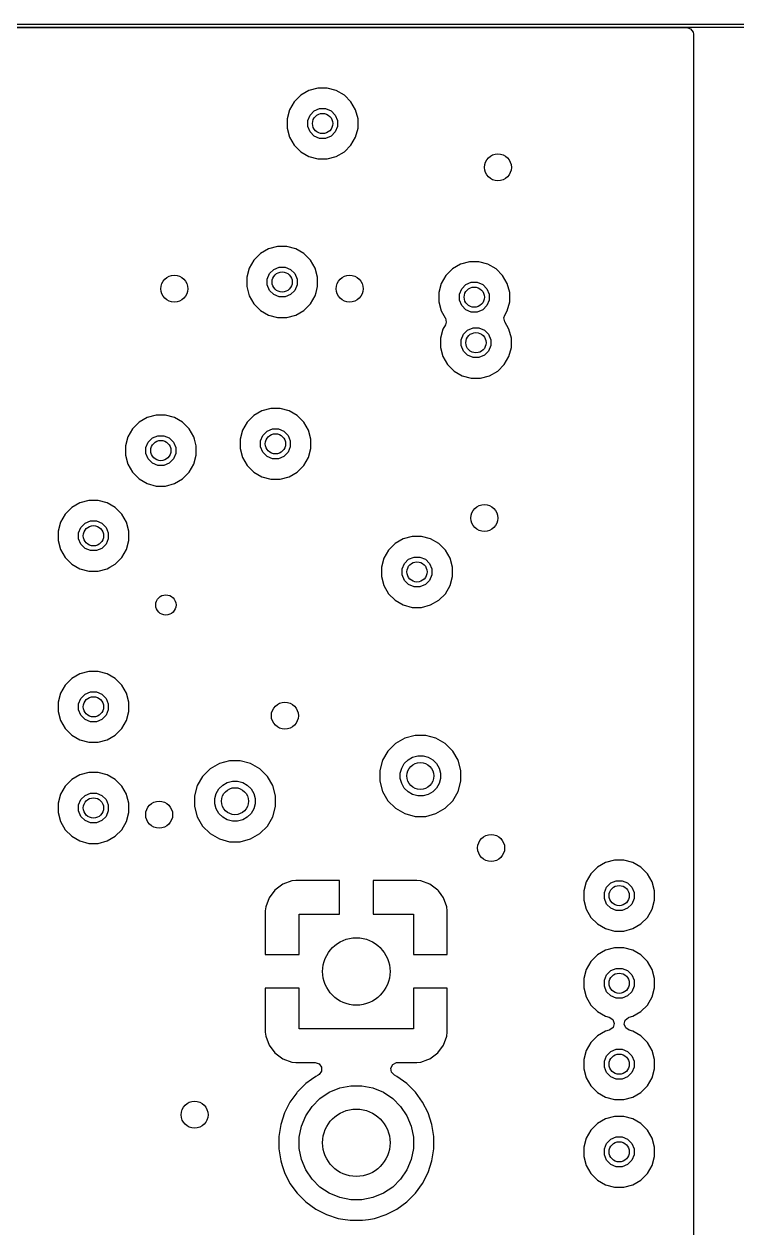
# Model space of a CAD drawing. Extents: x 89 to 178, y -115 to -57.
# Drawn here: x 128.07 to 138.65, y -74.83 to -56.97 of the extents above; entities that cross this region are included whole.
import ezdxf

# ---------------------------------------------------------------- set-up
doc = ezdxf.new("R2010")
doc.units = 0
doc.layers.add('BLACK', color=7, linetype='CONTINUOUS')

msp = doc.modelspace()

# ---------------------------------------------------------------- linework, layer by layer
at = {"layer": 'BLACK', "linetype": 'CONTINUOUS'}
for p, q in [((97.5, -56.975), (169.5, -56.975)), ((169.47582, -57.025), (97.524182, -57.025)), ((97.6245, -57.0255), (137.901, -57.0255)), ((137.901, -57.0255), (137.959191, -57.044407)), ((137.959191, -57.044407), (137.995155, -57.093907)), ((137.995155, -57.093907), (138, -57.1245)), ((138, -57.1245), (138, -81.345403)), ((132.297164, -57.960312), (132.177335, -58.029495)), ((132.430817, -57.9245), (132.297164, -57.960312)), ((132.569183, -57.9245), (132.430817, -57.9245)), ((132.702836, -57.960312), (132.569183, -57.9245)), ((132.822665, -58.029495), (132.702836, -57.960312)), ((132.079495, -58.127335), (132.010312, -58.247164)), ((132.177335, -58.029495), (132.079495, -58.127335)), ((132.920505, -58.127335), (132.822665, -58.029495)), ((132.989688, -58.247164), (132.920505, -58.127335)), ((132.010312, -58.247164), (131.9745, -58.380817)), ((132.279323, -58.406105), (132.312919, -58.324997)), ((132.312919, -58.324997), (132.374997, -58.262919)), ((132.374997, -58.262919), (132.456105, -58.229323)), ((132.456105, -58.229323), (132.543895, -58.229323)), ((132.543895, -58.229323), (132.625003, -58.262919)), ((132.625003, -58.262919), (132.687081, -58.324997)), ((132.687081, -58.324997), (132.720677, -58.406105)), ((133.0255, -58.380817), (132.989688, -58.247164)), ((131.9745, -58.380817), (131.9745, -58.519183)), ((131.9745, -58.519183), (132.010312, -58.652836)), ((132.279323, -58.493895), (132.279323, -58.406105)), ((132.312919, -58.575003), (132.279323, -58.493895)), ((132.720677, -58.493895), (132.687081, -58.575003)), ((132.720677, -58.406105), (132.720677, -58.493895)), ((132.989688, -58.652836), (133.0255, -58.519183)), ((133.0255, -58.519183), (133.0255, -58.380817)), ((132.010312, -58.652836), (132.079495, -58.772665)), ((132.374997, -58.637081), (132.312919, -58.575003)), ((132.456105, -58.670677), (132.374997, -58.637081)), ((132.543895, -58.670677), (132.456105, -58.670677)), ((132.625003, -58.637081), (132.543895, -58.670677)), ((132.687081, -58.575003), (132.625003, -58.637081)), ((132.920505, -58.772665), (132.989688, -58.652836)), ((132.079495, -58.772665), (132.177335, -58.870505)), ((132.177335, -58.870505), (132.297164, -58.939688)), ((132.702836, -58.939688), (132.822665, -58.870505)), ((132.822665, -58.870505), (132.920505, -58.772665)), ((132.297164, -58.939688), (132.430817, -58.9755)), ((132.430817, -58.9755), (132.430819, -58.9755)), ((132.430819, -58.9755), (132.569181, -58.9755)), ((132.569181, -58.9755), (132.569183, -58.9755)), ((132.569183, -58.9755), (132.702836, -58.939688)), ((131.697165, -60.310313), (131.577336, -60.379496)), ((131.830818, -60.274501), (131.697165, -60.310313)), ((131.969184, -60.274501), (131.830818, -60.274501)), ((132.102837, -60.310313), (131.969184, -60.274501)), ((132.222666, -60.379496), (132.102837, -60.310313)), ((131.479496, -60.477336), (131.410313, -60.597165)), ((131.577336, -60.379496), (131.479496, -60.477336)), ((132.320506, -60.477336), (132.222666, -60.379496)), ((132.389689, -60.597165), (132.320506, -60.477336)), ((134.680817, -60.4995), (134.547164, -60.535312)), ((134.819183, -60.4995), (134.680817, -60.4995)), ((134.952836, -60.535312), (134.819183, -60.4995)), ((131.410313, -60.597165), (131.374501, -60.730818)), ((131.679324, -60.756106), (131.71292, -60.674998)), ((131.71292, -60.674998), (131.774998, -60.61292)), ((131.774998, -60.61292), (131.856106, -60.579324)), ((131.856106, -60.579324), (131.943896, -60.579324)), ((131.943896, -60.579324), (132.025004, -60.61292)), ((132.025004, -60.61292), (132.087082, -60.674998)), ((132.087082, -60.674998), (132.120678, -60.756106)), ((132.425501, -60.730818), (132.389689, -60.597165)), ((134.427335, -60.604495), (134.329495, -60.702335)), ((134.547164, -60.535312), (134.427335, -60.604495)), ((135.072665, -60.604495), (134.952836, -60.535312)), ((135.170505, -60.702335), (135.072665, -60.604495)), ((131.374501, -60.730818), (131.374501, -60.869184)), ((131.374501, -60.869184), (131.410313, -61.002837)), ((131.679324, -60.843896), (131.679324, -60.756106)), ((131.71292, -60.925004), (131.679324, -60.843896)), ((132.120678, -60.843896), (132.087082, -60.925004)), ((132.120678, -60.756106), (132.120678, -60.843896)), ((132.402288, -60.955817), (132.425501, -60.869184)), ((132.425501, -60.869184), (132.425501, -60.730818)), ((134.260312, -60.822164), (134.2245, -60.955817)), ((134.329495, -60.702335), (134.260312, -60.822164)), ((134.562919, -60.899997), (134.624997, -60.837919)), ((134.624997, -60.837919), (134.706105, -60.804323)), ((134.706105, -60.804323), (134.793895, -60.804323)), ((134.793895, -60.804323), (134.875003, -60.837919)), ((134.875003, -60.837919), (134.937081, -60.899997)), ((135.239688, -60.822164), (135.170505, -60.702335)), ((135.2755, -60.955817), (135.239688, -60.822164)), ((131.410313, -61.002837), (131.479496, -61.122666)), ((131.774998, -60.987082), (131.71292, -60.925004)), ((131.856106, -61.020678), (131.774998, -60.987082)), ((131.943896, -61.020678), (131.856106, -61.020678)), ((132.025004, -60.987082), (131.943896, -61.020678)), ((132.087082, -60.925004), (132.025004, -60.987082)), ((132.320506, -61.122666), (132.389689, -61.002837)), ((132.389689, -61.002837), (132.402288, -60.955817)), ((134.2245, -60.955817), (134.2245, -61.094183)), ((134.529323, -60.981105), (134.562919, -60.899997)), ((134.529323, -61.068895), (134.529323, -60.981105)), ((134.937081, -60.899997), (134.970677, -60.981105)), ((134.970677, -60.981105), (134.970677, -61.068895)), ((135.2755, -61.094183), (135.2755, -60.955817)), ((131.479496, -61.122666), (131.577336, -61.220506)), ((131.577336, -61.220506), (131.697165, -61.289689)), ((132.102837, -61.289689), (132.222666, -61.220506)), ((132.222666, -61.220506), (132.320506, -61.122666)), ((134.2245, -61.094183), (134.260312, -61.227836)), ((134.260312, -61.227836), (134.319768, -61.330818)), ((134.562919, -61.150003), (134.529323, -61.068895)), ((134.624997, -61.212081), (134.562919, -61.150003)), ((134.706105, -61.245677), (134.624997, -61.212081)), ((134.875003, -61.212081), (134.793895, -61.245677)), ((134.937081, -61.150003), (134.875003, -61.212081)), ((134.970677, -61.068895), (134.937081, -61.150003)), ((135.203016, -61.291353), (135.239688, -61.227836)), ((135.239688, -61.227836), (135.2755, -61.094183)), ((131.697165, -61.289689), (131.830818, -61.325501)), ((131.830818, -61.325501), (131.83082, -61.325501)), ((131.83082, -61.325501), (131.969182, -61.325501)), ((131.969182, -61.325501), (131.969184, -61.325501)), ((131.969184, -61.325501), (132.102837, -61.289689)), ((134.319768, -61.330818), (134.321981, -61.33465)), ((134.321981, -61.33465), (134.334703, -61.394498)), ((134.334703, -61.394498), (134.321982, -61.433648)), ((134.793895, -61.245677), (134.706105, -61.245677)), ((135.190296, -61.330501), (135.203016, -61.291353)), ((135.203017, -61.390347), (135.190296, -61.330501)), ((135.264688, -61.497164), (135.203017, -61.390347)), ((134.285312, -61.497164), (134.2495, -61.630817)), ((134.321982, -61.433648), (134.285312, -61.497164)), ((134.554323, -61.656105), (134.587919, -61.574997)), ((134.587919, -61.574997), (134.649997, -61.512919)), ((134.649997, -61.512919), (134.731105, -61.479323)), ((134.731105, -61.479323), (134.818895, -61.479323)), ((134.818895, -61.479323), (134.900003, -61.512919)), ((134.900003, -61.512919), (134.962081, -61.574997)), ((134.962081, -61.574997), (134.995677, -61.656105)), ((135.3005, -61.630817), (135.264688, -61.497164)), ((134.2495, -61.630817), (134.2495, -61.769183)), ((134.2495, -61.769183), (134.285312, -61.902836)), ((134.554323, -61.743895), (134.554323, -61.656105)), ((134.587919, -61.825003), (134.554323, -61.743895)), ((134.995677, -61.743895), (134.962081, -61.825003)), ((134.995677, -61.656105), (134.995677, -61.743895)), ((135.264688, -61.902836), (135.3005, -61.769183)), ((135.3005, -61.769183), (135.3005, -61.630817)), ((134.285312, -61.902836), (134.354495, -62.022665)), ((134.649997, -61.887081), (134.587919, -61.825003)), ((134.731105, -61.920677), (134.649997, -61.887081)), ((134.818895, -61.920677), (134.731105, -61.920677)), ((134.900003, -61.887081), (134.818895, -61.920677)), ((134.962081, -61.825003), (134.900003, -61.887081)), ((135.195505, -62.022665), (135.264688, -61.902836)), ((134.354495, -62.022665), (134.452335, -62.120505)), ((134.452335, -62.120505), (134.572164, -62.189688)), ((134.977836, -62.189688), (135.097665, -62.120505)), ((135.097665, -62.120505), (135.195505, -62.022665)), ((134.572164, -62.189688), (134.705817, -62.2255)), ((134.705817, -62.2255), (134.705819, -62.2255)), ((134.705819, -62.2255), (134.844181, -62.2255)), ((134.844181, -62.2255), (134.844183, -62.2255)), ((134.844183, -62.2255), (134.977836, -62.189688)), ((129.897164, -62.810312), (129.777335, -62.879495)), ((130.030817, -62.7745), (129.897164, -62.810312)), ((130.169183, -62.7745), (130.030817, -62.7745)), ((130.302836, -62.810312), (130.169183, -62.7745)), ((130.422665, -62.879495), (130.302836, -62.810312)), ((131.477331, -62.779495), (131.379491, -62.877335)), ((131.59716, -62.710312), (131.477331, -62.779495)), ((131.730813, -62.6745), (131.59716, -62.710312)), ((131.869179, -62.6745), (131.730813, -62.6745)), ((132.002832, -62.710312), (131.869179, -62.6745)), ((132.122661, -62.779495), (132.002832, -62.710312)), ((132.220501, -62.877335), (132.122661, -62.779495)), ((129.679495, -62.977335), (129.610312, -63.097164)), ((129.777335, -62.879495), (129.679495, -62.977335)), ((130.520505, -62.977335), (130.422665, -62.879495)), ((130.589688, -63.097164), (130.520505, -62.977335)), ((131.310308, -62.997164), (131.274496, -63.130817)), ((131.379491, -62.877335), (131.310308, -62.997164)), ((131.612915, -63.074997), (131.674993, -63.012919)), ((131.674993, -63.012919), (131.756101, -62.979323)), ((131.756101, -62.979323), (131.843891, -62.979323)), ((131.843891, -62.979323), (131.924999, -63.012919)), ((131.924999, -63.012919), (131.987077, -63.074997)), ((132.289684, -62.997164), (132.220501, -62.877335)), ((132.325496, -63.130817), (132.289684, -62.997164)), ((129.610312, -63.097164), (129.5745, -63.230817)), ((129.879323, -63.256105), (129.912919, -63.174997)), ((129.912919, -63.174997), (129.974997, -63.112919)), ((129.974997, -63.112919), (130.056105, -63.079323)), ((130.056105, -63.079323), (130.143895, -63.079323)), ((130.143895, -63.079323), (130.225003, -63.112919)), ((130.225003, -63.112919), (130.287081, -63.174997)), ((130.287081, -63.174997), (130.320677, -63.256105)), ((130.598705, -63.130817), (130.589688, -63.097164)), ((130.6255, -63.230817), (130.598705, -63.130817)), ((131.274496, -63.130817), (131.274496, -63.269183)), ((131.579319, -63.156105), (131.612915, -63.074997)), ((131.579319, -63.243895), (131.579319, -63.156105)), ((131.987077, -63.074997), (132.020673, -63.156105)), ((132.020673, -63.156105), (132.020673, -63.243895)), ((132.325496, -63.269183), (132.325496, -63.130817)), ((129.5745, -63.230817), (129.5745, -63.369183)), ((129.5745, -63.369183), (129.610312, -63.502836)), ((129.879323, -63.343895), (129.879323, -63.256105)), ((129.912919, -63.425003), (129.879323, -63.343895)), ((130.320677, -63.343895), (130.287081, -63.425003)), ((130.320677, -63.256105), (130.320677, -63.343895)), ((130.589688, -63.502836), (130.6255, -63.369183)), ((130.6255, -63.369183), (130.6255, -63.230817)), ((131.274496, -63.269183), (131.310308, -63.402836)), ((131.612915, -63.325003), (131.579319, -63.243895)), ((131.674993, -63.387081), (131.612915, -63.325003)), ((131.987077, -63.325003), (131.924999, -63.387081)), ((132.020673, -63.243895), (131.987077, -63.325003)), ((132.289684, -63.402836), (132.325496, -63.269183)), ((129.610312, -63.502836), (129.679495, -63.622665)), ((129.974997, -63.487081), (129.912919, -63.425003)), ((130.056105, -63.520677), (129.974997, -63.487081)), ((130.143895, -63.520677), (130.056105, -63.520677)), ((130.225003, -63.487081), (130.143895, -63.520677)), ((130.287081, -63.425003), (130.225003, -63.487081)), ((130.520505, -63.622665), (130.589688, -63.502836)), ((131.310308, -63.402836), (131.379491, -63.522665)), ((131.379491, -63.522665), (131.477331, -63.620505)), ((131.756101, -63.420677), (131.674993, -63.387081)), ((131.843891, -63.420677), (131.756101, -63.420677)), ((131.924999, -63.387081), (131.843891, -63.420677)), ((132.122661, -63.620505), (132.220501, -63.522665)), ((132.220501, -63.522665), (132.289684, -63.402836)), ((129.679495, -63.622665), (129.777335, -63.720505)), ((129.777335, -63.720505), (129.897164, -63.789688)), ((130.302836, -63.789688), (130.422665, -63.720505)), ((130.422665, -63.720505), (130.520505, -63.622665)), ((131.477331, -63.620505), (131.59716, -63.689688)), ((131.59716, -63.689688), (131.730813, -63.7255)), ((131.730813, -63.7255), (131.730815, -63.7255)), ((131.730815, -63.7255), (131.869177, -63.7255)), ((131.869177, -63.7255), (131.869179, -63.7255)), ((131.869179, -63.7255), (132.002832, -63.689688)), ((132.002832, -63.689688), (132.122661, -63.620505)), ((129.897164, -63.789688), (130.030817, -63.8255)), ((130.030817, -63.8255), (130.030819, -63.8255)), ((130.030819, -63.8255), (130.169181, -63.8255)), ((130.169181, -63.8255), (130.169183, -63.8255)), ((130.169183, -63.8255), (130.302836, -63.789688)), ((128.897164, -64.073824), (128.777335, -64.143007)), ((129.030817, -64.038012), (128.897164, -64.073824)), ((129.169183, -64.038012), (129.030817, -64.038012)), ((129.302836, -64.073824), (129.169183, -64.038012)), ((129.422665, -64.143007), (129.302836, -64.073824)), ((128.679495, -64.240847), (128.610312, -64.360676)), ((128.777335, -64.143007), (128.679495, -64.240847)), ((129.520505, -64.240847), (129.422665, -64.143007)), ((129.589688, -64.360676), (129.520505, -64.240847)), ((128.610312, -64.360676), (128.5745, -64.494329)), ((128.879323, -64.519617), (128.912919, -64.438509)), ((128.912919, -64.438509), (128.974997, -64.376431)), ((128.974997, -64.376431), (129.056105, -64.342835)), ((129.056105, -64.342835), (129.143895, -64.342835)), ((129.143895, -64.342835), (129.225003, -64.376431)), ((129.225003, -64.376431), (129.287081, -64.438509)), ((129.287081, -64.438509), (129.320677, -64.519617)), ((129.6255, -64.494329), (129.589688, -64.360676)), ((128.5745, -64.494329), (128.5745, -64.632695)), ((128.879323, -64.607407), (128.879323, -64.519617)), ((128.912919, -64.688515), (128.879323, -64.607407)), ((129.320677, -64.607407), (129.287081, -64.688515)), ((129.320677, -64.519617), (129.320677, -64.607407)), ((129.6255, -64.632695), (129.6255, -64.494329)), ((133.697164, -64.610312), (133.577335, -64.679495)), ((133.830817, -64.5745), (133.697164, -64.610312)), ((133.969183, -64.5745), (133.830817, -64.5745)), ((134.102836, -64.610312), (133.969183, -64.5745)), ((134.222665, -64.679495), (134.102836, -64.610312)), ((128.5745, -64.632695), (128.610312, -64.766348)), ((128.610312, -64.766348), (128.679495, -64.886177)), ((128.974997, -64.750593), (128.912919, -64.688515)), ((129.056105, -64.784189), (128.974997, -64.750593)), ((129.143895, -64.784189), (129.056105, -64.784189)), ((129.225003, -64.750593), (129.143895, -64.784189)), ((129.287081, -64.688515), (129.225003, -64.750593)), ((129.520505, -64.886177), (129.589688, -64.766348)), ((129.589688, -64.766348), (129.6255, -64.632695)), ((133.479495, -64.777335), (133.410312, -64.897164)), ((133.577335, -64.679495), (133.479495, -64.777335)), ((134.320505, -64.777335), (134.222665, -64.679495)), ((134.389688, -64.897164), (134.320505, -64.777335)), ((128.679495, -64.886177), (128.777335, -64.984017)), ((128.777335, -64.984017), (128.897164, -65.0532)), ((129.341605, -65.030817), (129.422665, -64.984017)), ((129.422665, -64.984017), (129.520505, -64.886177)), ((133.410312, -64.897164), (133.3745, -65.030817)), ((133.679323, -65.056105), (133.712919, -64.974997)), ((133.712919, -64.974997), (133.774997, -64.912919)), ((133.774997, -64.912919), (133.856105, -64.879323)), ((133.856105, -64.879323), (133.943895, -64.879323)), ((133.943895, -64.879323), (134.025003, -64.912919)), ((134.025003, -64.912919), (134.087081, -64.974997)), ((134.087081, -64.974997), (134.120677, -65.056105)), ((134.4255, -65.030817), (134.389688, -64.897164)), ((128.897164, -65.0532), (129.030817, -65.089012)), ((129.030817, -65.089012), (129.030819, -65.089012)), ((129.030819, -65.089012), (129.169181, -65.089012)), ((129.169181, -65.089012), (129.169183, -65.089012)), ((129.169183, -65.089012), (129.302836, -65.0532)), ((129.302836, -65.0532), (129.341605, -65.030817)), ((133.3745, -65.030817), (133.3745, -65.169183)), ((133.679323, -65.143895), (133.679323, -65.056105)), ((133.712919, -65.225003), (133.679323, -65.143895)), ((134.120677, -65.143895), (134.087081, -65.225003)), ((134.120677, -65.056105), (134.120677, -65.143895)), ((134.4255, -65.169183), (134.4255, -65.030817)), ((133.3745, -65.169183), (133.410312, -65.302836)), ((133.410312, -65.302836), (133.479495, -65.422665)), ((133.774997, -65.287081), (133.712919, -65.225003)), ((133.856105, -65.320677), (133.774997, -65.287081)), ((133.943895, -65.320677), (133.856105, -65.320677)), ((134.025003, -65.287081), (133.943895, -65.320677)), ((134.087081, -65.225003), (134.025003, -65.287081)), ((134.320505, -65.422665), (134.389688, -65.302836)), ((134.389688, -65.302836), (134.4255, -65.169183)), ((133.479495, -65.422665), (133.577335, -65.520505)), ((133.577335, -65.520505), (133.697164, -65.589688)), ((134.102836, -65.589688), (134.222665, -65.520505)), ((134.222665, -65.520505), (134.320505, -65.422665)), ((133.697164, -65.589688), (133.830817, -65.6255)), ((133.830817, -65.6255), (133.830819, -65.6255)), ((133.830819, -65.6255), (133.969181, -65.6255)), ((133.969181, -65.6255), (133.969183, -65.6255)), ((133.969183, -65.6255), (134.102836, -65.589688)), ((129.030817, -66.5745), (128.897164, -66.610312)), ((129.169183, -66.5745), (129.030817, -66.5745)), ((129.302836, -66.610312), (129.169183, -66.5745)), ((128.777335, -66.679495), (128.679495, -66.777335)), ((128.897164, -66.610312), (128.777335, -66.679495)), ((129.422665, -66.679495), (129.302836, -66.610312)), ((129.520505, -66.777335), (129.422665, -66.679495)), ((128.610312, -66.897164), (128.5745, -67.030817)), ((128.679495, -66.777335), (128.610312, -66.897164)), ((128.912919, -66.974997), (128.974997, -66.912919)), ((128.974997, -66.912919), (129.056105, -66.879323)), ((129.056105, -66.879323), (129.143895, -66.879323)), ((129.143895, -66.879323), (129.225003, -66.912919)), ((129.225003, -66.912919), (129.287081, -66.974997)), ((129.589688, -66.897164), (129.520505, -66.777335)), ((129.6255, -67.030817), (129.589688, -66.897164)), ((128.5745, -67.030817), (128.5745, -67.169183)), ((128.879323, -67.056105), (128.912919, -66.974997)), ((128.879323, -67.143895), (128.879323, -67.056105)), ((129.287081, -66.974997), (129.320677, -67.056105)), ((129.320677, -67.056105), (129.320677, -67.143895)), ((129.6255, -67.169183), (129.6255, -67.030817)), ((128.5745, -67.169183), (128.610312, -67.302836)), ((128.610312, -67.302836), (128.679495, -67.422665)), ((128.912919, -67.225003), (128.879323, -67.143895)), ((128.974997, -67.287081), (128.912919, -67.225003)), ((129.056105, -67.320677), (128.974997, -67.287081)), ((129.225003, -67.287081), (129.143895, -67.320677)), ((129.287081, -67.225003), (129.225003, -67.287081)), ((129.320677, -67.143895), (129.287081, -67.225003)), ((129.520505, -67.422665), (129.589688, -67.302836)), ((129.589688, -67.302836), (129.6255, -67.169183)), ((128.679495, -67.422665), (128.777335, -67.520505)), ((129.143895, -67.320677), (129.056105, -67.320677)), ((129.422665, -67.520505), (129.520505, -67.422665)), ((128.777335, -67.520505), (128.897164, -67.589688)), ((128.897164, -67.589688), (129.030817, -67.6255)), ((129.030817, -67.6255), (129.030819, -67.6255)), ((129.030819, -67.6255), (129.169181, -67.6255)), ((129.169181, -67.6255), (129.169183, -67.6255)), ((129.169183, -67.6255), (129.302836, -67.589688)), ((129.302836, -67.589688), (129.422665, -67.520505)), ((133.581284, -67.64448), (133.46948, -67.756284)), ((133.718216, -67.565423), (133.581284, -67.64448)), ((133.870943, -67.5245), (133.718216, -67.565423)), ((134.029057, -67.5245), (133.870943, -67.5245)), ((134.181784, -67.565423), (134.029057, -67.5245)), ((134.318716, -67.64448), (134.181784, -67.565423)), ((134.43052, -67.756284), (134.318716, -67.64448)), ((133.46948, -67.756284), (133.390423, -67.893216)), ((133.835195, -67.847836), (133.910842, -67.827567)), ((133.910842, -67.827567), (133.989158, -67.827567)), ((133.989158, -67.827567), (134.064805, -67.847836)), ((134.509577, -67.893216), (134.43052, -67.756284)), ((130.831284, -68.01948), (130.71948, -68.131284)), ((130.968216, -67.940423), (130.831284, -68.01948)), ((131.120943, -67.8995), (130.968216, -67.940423)), ((131.279057, -67.8995), (131.120943, -67.8995)), ((131.431784, -67.940423), (131.279057, -67.8995)), ((131.568716, -68.01948), (131.431784, -67.940423)), ((131.595179, -68.045943), (131.568716, -68.01948)), ((133.390423, -67.893216), (133.3495, -68.045943)), ((133.652567, -68.085842), (133.672836, -68.010195)), ((133.672836, -68.010195), (133.711994, -67.942372)), ((133.711994, -67.942372), (133.767372, -67.886994)), ((133.767372, -67.886994), (133.835195, -67.847836)), ((134.064805, -67.847836), (134.132628, -67.886994)), ((134.132628, -67.886994), (134.188006, -67.942372)), ((134.188006, -67.942372), (134.227164, -68.010195)), ((134.227164, -68.010195), (134.247433, -68.085842)), ((134.5505, -68.045943), (134.509577, -67.893216)), ((128.777335, -68.179495), (128.679495, -68.277335)), ((128.897164, -68.110312), (128.777335, -68.179495)), ((129.030817, -68.0745), (128.897164, -68.110312)), ((129.169183, -68.0745), (129.030817, -68.0745)), ((129.302836, -68.110312), (129.169183, -68.0745)), ((129.422665, -68.179495), (129.302836, -68.110312)), ((129.520505, -68.277335), (129.422665, -68.179495)), ((130.71948, -68.131284), (130.640423, -68.268216)), ((131.68052, -68.131284), (131.595179, -68.045943)), ((131.759577, -68.268216), (131.68052, -68.131284)), ((133.3495, -68.045943), (133.3495, -68.204057)), ((133.652567, -68.164158), (133.652567, -68.085842)), ((133.672836, -68.239805), (133.652567, -68.164158)), ((134.247433, -68.164158), (134.227164, -68.239805)), ((134.247433, -68.085842), (134.247433, -68.164158)), ((134.5505, -68.204057), (134.5505, -68.045943)), ((128.679495, -68.277335), (128.610312, -68.397164)), ((129.589688, -68.397164), (129.520505, -68.277335)), ((130.640423, -68.268216), (130.5995, -68.420943)), ((130.922836, -68.385195), (130.961994, -68.317372)), ((130.961994, -68.317372), (131.017372, -68.261994)), ((131.017372, -68.261994), (131.085195, -68.222836)), ((131.085195, -68.222836), (131.160842, -68.202567)), ((131.160842, -68.202567), (131.239158, -68.202567)), ((131.239158, -68.202567), (131.314805, -68.222836)), ((131.314805, -68.222836), (131.382628, -68.261994)), ((131.382628, -68.261994), (131.438006, -68.317372)), ((131.438006, -68.317372), (131.477164, -68.385195)), ((131.8005, -68.420943), (131.759577, -68.268216)), ((133.3495, -68.204057), (133.390423, -68.356784)), ((133.390423, -68.356784), (133.46948, -68.493716)), ((133.711994, -68.307628), (133.672836, -68.239805)), ((133.767372, -68.363006), (133.711994, -68.307628)), ((133.835195, -68.402164), (133.767372, -68.363006)), ((134.132628, -68.363006), (134.064805, -68.402164)), ((134.188006, -68.307628), (134.132628, -68.363006)), ((134.227164, -68.239805), (134.188006, -68.307628)), ((134.43052, -68.493716), (134.509577, -68.356784)), ((134.509577, -68.356784), (134.5505, -68.204057)), ((128.610312, -68.397164), (128.5745, -68.530817)), ((128.5745, -68.530817), (128.5745, -68.669183)), ((128.879323, -68.556105), (128.912919, -68.474997)), ((128.879323, -68.643895), (128.879323, -68.556105)), ((128.912919, -68.474997), (128.974997, -68.412919)), ((128.974997, -68.412919), (129.056105, -68.379323)), ((129.056105, -68.379323), (129.143895, -68.379323)), ((129.143895, -68.379323), (129.225003, -68.412919)), ((129.225003, -68.412919), (129.287081, -68.474997)), ((129.287081, -68.474997), (129.320677, -68.556105)), ((129.320677, -68.556105), (129.320677, -68.643895)), ((129.59606, -68.420943), (129.589688, -68.397164)), ((129.6255, -68.530817), (129.59606, -68.420943)), ((129.6255, -68.669183), (129.6255, -68.530817)), ((130.5995, -68.420943), (130.5995, -68.579057)), ((130.902567, -68.460842), (130.922836, -68.385195)), ((130.902567, -68.539158), (130.902567, -68.460842)), ((130.922836, -68.614805), (130.902567, -68.539158)), ((131.477164, -68.385195), (131.497433, -68.460842)), ((131.497433, -68.539158), (131.477164, -68.614805)), ((131.497433, -68.460842), (131.497433, -68.539158)), ((131.8005, -68.579057), (131.8005, -68.420943)), ((133.46948, -68.493716), (133.581284, -68.60552)), ((133.910842, -68.422433), (133.835195, -68.402164)), ((133.989158, -68.422433), (133.910842, -68.422433)), ((134.064805, -68.402164), (133.989158, -68.422433)), ((134.318716, -68.60552), (134.43052, -68.493716)), ((128.5745, -68.669183), (128.610312, -68.802836)), ((128.912919, -68.725003), (128.879323, -68.643895)), ((128.974997, -68.787081), (128.912919, -68.725003)), ((129.287081, -68.725003), (129.225003, -68.787081)), ((129.320677, -68.643895), (129.287081, -68.725003)), ((129.589688, -68.802836), (129.6255, -68.669183)), ((130.5995, -68.579057), (130.640423, -68.731784)), ((130.640423, -68.731784), (130.71948, -68.868716)), ((130.961994, -68.682628), (130.922836, -68.614805)), ((131.017372, -68.738006), (130.961994, -68.682628)), ((131.438006, -68.682628), (131.382628, -68.738006)), ((131.477164, -68.614805), (131.438006, -68.682628)), ((131.68052, -68.868716), (131.759577, -68.731784)), ((131.759577, -68.731784), (131.8005, -68.579057)), ((133.581284, -68.60552), (133.718216, -68.684577)), ((133.718216, -68.684577), (133.870943, -68.7255)), ((133.870943, -68.7255), (133.870945, -68.7255)), ((133.870945, -68.7255), (134.029055, -68.7255)), ((134.029055, -68.7255), (134.029057, -68.7255)), ((134.029057, -68.7255), (134.181784, -68.684577)), ((134.181784, -68.684577), (134.318716, -68.60552)), ((128.610312, -68.802836), (128.679495, -68.922665)), ((129.056105, -68.820677), (128.974997, -68.787081)), ((129.143895, -68.820677), (129.056105, -68.820677)), ((129.225003, -68.787081), (129.143895, -68.820677)), ((129.520505, -68.922665), (129.589688, -68.802836)), ((130.71948, -68.868716), (130.831284, -68.98052)), ((131.085195, -68.777164), (131.017372, -68.738006)), ((131.160842, -68.797433), (131.085195, -68.777164)), ((131.239158, -68.797433), (131.160842, -68.797433)), ((131.314805, -68.777164), (131.239158, -68.797433)), ((131.382628, -68.738006), (131.314805, -68.777164)), ((131.568716, -68.98052), (131.68052, -68.868716)), ((128.679495, -68.922665), (128.777335, -69.020505)), ((128.777335, -69.020505), (128.897164, -69.089688)), ((128.897164, -69.089688), (129.030817, -69.1255)), ((129.169183, -69.1255), (129.302836, -69.089688)), ((129.302836, -69.089688), (129.422665, -69.020505)), ((129.422665, -69.020505), (129.520505, -68.922665)), ((130.831284, -68.98052), (130.968216, -69.059577)), ((130.968216, -69.059577), (131.120943, -69.1005)), ((131.279057, -69.1005), (131.431784, -69.059577)), ((131.431784, -69.059577), (131.568716, -68.98052)), ((129.030817, -69.1255), (129.030819, -69.1255)), ((129.030819, -69.1255), (129.169181, -69.1255)), ((129.169181, -69.1255), (129.169183, -69.1255)), ((131.120943, -69.1005), (131.120945, -69.1005)), ((131.120945, -69.1005), (131.279055, -69.1005)), ((131.279055, -69.1005), (131.279057, -69.1005)), ((136.697164, -69.410312), (136.577335, -69.479495)), ((136.830817, -69.3745), (136.697164, -69.410312)), ((136.969183, -69.3745), (136.830817, -69.3745)), ((137.102836, -69.410312), (136.969183, -69.3745)), ((137.222665, -69.479495), (137.102836, -69.410312)), ((136.479495, -69.577335), (136.410312, -69.697164)), ((136.577335, -69.479495), (136.479495, -69.577335)), ((137.320505, -69.577335), (137.222665, -69.479495)), ((137.389688, -69.697164), (137.320505, -69.577335)), ((131.907909, -69.731647), (131.792815, -69.817807)), ((131.907911, -69.731646), (131.907909, -69.731647)), ((132.042618, -69.681403), (131.907911, -69.731646)), ((132.042629, -69.681401), (132.042618, -69.681403)), ((132.102176, -69.675), (132.042629, -69.681401)), ((132.749999, -69.675), (132.102176, -69.675)), ((132.75, -69.675001), (132.749999, -69.675)), ((132.75, -70.175), (132.75, -69.675001)), ((133.250001, -69.675), (133.25, -69.675001)), ((133.25, -69.675001), (133.25, -70.175)), ((133.897824, -69.675), (133.250001, -69.675)), ((133.95737, -69.681401), (133.897824, -69.675)), ((133.957381, -69.681403), (133.95737, -69.681401)), ((134.092088, -69.731646), (133.957381, -69.681403)), ((134.09209, -69.731647), (134.092088, -69.731646)), ((134.207184, -69.817807), (134.09209, -69.731647)), ((136.410312, -69.697164), (136.3745, -69.830817)), ((136.679323, -69.856105), (136.712919, -69.774997)), ((136.712919, -69.774997), (136.774997, -69.712919)), ((136.774997, -69.712919), (136.856105, -69.679323)), ((136.856105, -69.679323), (136.943895, -69.679323)), ((136.943895, -69.679323), (137.025003, -69.712919)), ((137.025003, -69.712919), (137.087081, -69.774997)), ((137.087081, -69.774997), (137.120677, -69.856105)), ((137.4255, -69.830817), (137.389688, -69.697164)), ((131.706646, -69.932911), (131.656403, -70.067618)), ((131.706647, -69.932909), (131.706646, -69.932911)), ((131.792807, -69.817815), (131.706647, -69.932909)), ((131.792815, -69.817807), (131.792807, -69.817815)), ((134.207192, -69.817815), (134.207184, -69.817807)), ((134.216925, -69.830817), (134.207192, -69.817815)), ((134.256482, -69.883657), (134.216925, -69.830817)), ((134.293352, -69.932909), (134.256482, -69.883657)), ((134.293353, -69.932911), (134.293352, -69.932909)), ((134.343596, -70.067618), (134.293353, -69.932911)), ((136.3745, -69.830817), (136.3745, -69.969183)), ((136.3745, -69.969183), (136.410312, -70.102836)), ((136.679323, -69.943895), (136.679323, -69.856105)), ((136.712919, -70.025003), (136.679323, -69.943895)), ((137.120677, -69.943895), (137.087081, -70.025003)), ((137.120677, -69.856105), (137.120677, -69.943895)), ((137.389688, -70.102836), (137.4255, -69.969183)), ((137.4255, -69.969183), (137.4255, -69.830817)), ((131.656401, -70.067629), (131.65, -70.127175)), ((131.65, -70.127175), (131.65, -70.774999)), ((131.656403, -70.067618), (131.656401, -70.067629)), ((134.343598, -70.067629), (134.343596, -70.067618)), ((134.35, -70.127175), (134.343598, -70.067629)), ((134.35, -70.774999), (134.35, -70.127175)), ((136.410312, -70.102836), (136.479495, -70.222665)), ((136.774997, -70.087081), (136.712919, -70.025003)), ((136.856105, -70.120677), (136.774997, -70.087081)), ((136.943895, -70.120677), (136.856105, -70.120677)), ((137.025003, -70.087081), (136.943895, -70.120677)), ((137.087081, -70.025003), (137.025003, -70.087081)), ((137.320505, -70.222665), (137.389688, -70.102836)), ((132.15, -70.775), (132.15, -70.175)), ((132.15, -70.175), (132.75, -70.175)), ((133.25, -70.175), (133.85, -70.175)), ((133.85, -70.175), (133.85, -70.775)), ((136.479495, -70.222665), (136.577335, -70.320505)), ((136.577335, -70.320505), (136.697164, -70.389688)), ((137.102836, -70.389688), (137.222665, -70.320505)), ((137.222665, -70.320505), (137.320505, -70.222665)), ((136.697164, -70.389688), (136.830817, -70.4255)), ((136.830817, -70.4255), (136.830819, -70.4255)), ((136.830819, -70.4255), (136.969181, -70.4255)), ((136.969181, -70.4255), (136.969183, -70.4255)), ((136.969183, -70.4255), (137.102836, -70.389688)), ((136.830821, -70.6745), (136.697168, -70.710312)), ((136.969187, -70.6745), (136.830821, -70.6745)), ((137.10284, -70.710312), (136.969187, -70.6745)), ((131.65, -70.774999), (131.650001, -70.775)), ((131.650001, -70.775), (132.15, -70.775)), ((133.85, -70.775), (134.349999, -70.775)), ((134.349999, -70.775), (134.35, -70.774999)), ((136.479499, -70.877335), (136.410316, -70.997164)), ((136.577339, -70.779495), (136.479499, -70.877335)), ((136.697168, -70.710312), (136.577339, -70.779495)), ((137.222669, -70.779495), (137.10284, -70.710312)), ((137.320509, -70.877335), (137.222669, -70.779495)), ((137.389692, -70.997164), (137.320509, -70.877335)), ((136.410316, -70.997164), (136.374504, -71.130817)), ((136.712923, -71.074997), (136.775001, -71.012919)), ((136.775001, -71.012919), (136.856109, -70.979323)), ((136.856109, -70.979323), (136.943899, -70.979323)), ((136.943899, -70.979323), (137.025007, -71.012919)), ((137.025007, -71.012919), (137.087085, -71.074997)), ((137.425504, -71.130817), (137.389692, -70.997164)), ((136.374504, -71.130817), (136.374504, -71.269183)), ((136.679327, -71.156105), (136.712923, -71.074997)), ((136.679327, -71.243895), (136.679327, -71.156105)), ((137.087085, -71.074997), (137.120681, -71.156105)), ((137.120681, -71.156105), (137.120681, -71.243895)), ((137.425504, -71.269183), (137.425504, -71.130817)), ((131.650001, -71.275), (131.65, -71.275001)), ((131.65, -71.275001), (131.65, -71.922824)), ((132.15, -71.275), (131.650001, -71.275)), ((132.15, -71.875), (132.15, -71.275)), ((134.349999, -71.275), (133.85, -71.275)), ((133.85, -71.275), (133.85, -71.875)), ((134.35, -71.275001), (134.349999, -71.275)), ((134.35, -71.922824), (134.35, -71.275001)), ((136.374504, -71.269183), (136.410316, -71.402836)), ((136.410316, -71.402836), (136.479499, -71.522665)), ((136.712923, -71.325003), (136.679327, -71.243895)), ((136.775001, -71.387081), (136.712923, -71.325003)), ((136.856109, -71.420677), (136.775001, -71.387081)), ((137.025007, -71.387081), (136.943899, -71.420677)), ((137.087085, -71.325003), (137.025007, -71.387081)), ((137.120681, -71.243895), (137.087085, -71.325003)), ((137.320509, -71.522665), (137.389692, -71.402836)), ((137.389692, -71.402836), (137.425504, -71.269183)), ((136.479499, -71.522665), (136.577339, -71.620505)), ((136.943899, -71.420677), (136.856109, -71.420677)), ((137.222669, -71.620505), (137.320509, -71.522665)), ((136.577339, -71.620505), (136.697168, -71.689688)), ((136.697168, -71.689688), (136.751971, -71.704372)), ((136.751971, -71.704372), (136.803284, -71.737695)), ((136.803284, -71.737695), (136.825211, -71.794816)), ((136.974786, -71.805182), (136.990622, -71.746082)), ((136.990622, -71.746082), (137.038172, -71.707576)), ((137.038172, -71.707576), (137.048014, -71.704378)), ((137.048014, -71.704378), (137.10284, -71.689688)), ((137.10284, -71.689688), (137.222669, -71.620505)), ((131.65, -71.922824), (131.649999, -71.922824)), ((131.649999, -71.922824), (131.656401, -71.98237)), ((133.85, -71.875), (132.15, -71.875)), ((134.343598, -71.98237), (134.35, -71.922824)), ((136.697158, -71.910312), (136.577329, -71.979495)), ((136.697161, -71.91031), (136.697158, -71.910312)), ((136.751971, -71.895624), (136.697161, -71.91031)), ((136.761826, -71.892422), (136.751971, -71.895624)), ((136.809376, -71.853916), (136.761826, -71.892422)), ((136.825211, -71.794816), (136.809376, -71.853916)), ((136.996712, -71.862304), (136.974786, -71.805182)), ((137.048026, -71.895627), (136.996712, -71.862304)), ((137.10283, -71.910312), (137.048026, -71.895627)), ((137.222659, -71.979495), (137.10283, -71.910312)), ((131.656401, -71.98237), (131.656403, -71.982381)), ((131.656403, -71.982381), (131.706646, -72.117088)), ((131.706646, -72.117088), (131.706647, -72.11709)), ((131.706647, -72.11709), (131.792807, -72.232184)), ((134.207192, -72.232184), (134.293352, -72.11709)), ((134.293352, -72.11709), (134.293353, -72.117088)), ((134.293353, -72.117088), (134.343596, -71.982381)), ((134.343596, -71.982381), (134.343598, -71.98237)), ((136.479489, -72.077335), (136.410306, -72.197164)), ((136.577329, -71.979495), (136.479489, -72.077335)), ((137.320499, -72.077335), (137.222659, -71.979495)), ((137.389682, -72.197164), (137.320499, -72.077335)), ((131.792807, -72.232184), (131.792815, -72.232192)), ((131.792815, -72.232192), (131.907909, -72.318352)), ((134.09209, -72.318352), (134.189973, -72.245076)), ((134.189973, -72.245076), (134.189975, -72.245075)), ((134.189975, -72.245075), (134.207187, -72.232189)), ((134.207187, -72.232189), (134.207192, -72.232184)), ((136.410306, -72.197164), (136.374494, -72.330817)), ((136.679317, -72.356105), (136.712913, -72.274997)), ((136.712913, -72.274997), (136.774991, -72.212919)), ((136.774991, -72.212919), (136.856099, -72.179323)), ((136.856099, -72.179323), (136.943889, -72.179323)), ((136.943889, -72.179323), (137.024997, -72.212919)), ((137.024997, -72.212919), (137.087075, -72.274997)), ((137.087075, -72.274997), (137.120671, -72.356105)), ((137.425494, -72.330817), (137.389682, -72.197164)), ((131.907909, -72.318352), (131.907911, -72.318353)), ((131.907911, -72.318353), (132.042618, -72.368596)), ((132.042618, -72.368596), (132.042629, -72.368598)), ((132.042629, -72.368598), (132.102176, -72.375)), ((132.102176, -72.375), (132.388946, -72.375)), ((132.388946, -72.375), (132.447137, -72.393907)), ((132.447137, -72.393907), (132.483101, -72.443407)), ((132.483101, -72.443407), (132.483101, -72.504593)), ((133.513273, -72.458513), (133.541051, -72.403996)), ((133.522844, -72.518945), (133.513273, -72.458513)), ((133.541051, -72.403996), (133.595567, -72.376219)), ((133.595567, -72.376219), (133.611054, -72.375)), ((133.611054, -72.375), (133.897824, -72.375)), ((133.897824, -72.375), (133.95737, -72.368598)), ((133.95737, -72.368598), (133.957381, -72.368596)), ((133.957381, -72.368596), (134.058671, -72.330817)), ((134.058671, -72.330817), (134.092088, -72.318353)), ((134.092088, -72.318353), (134.09209, -72.318352)), ((136.374494, -72.330817), (136.374494, -72.469183)), ((136.374494, -72.469183), (136.410306, -72.602836)), ((136.679317, -72.443895), (136.679317, -72.356105)), ((136.712913, -72.525003), (136.679317, -72.443895)), ((137.120671, -72.443895), (137.087075, -72.525003)), ((137.120671, -72.356105), (137.120671, -72.443895)), ((137.389682, -72.602836), (137.425494, -72.469183)), ((137.425494, -72.469183), (137.425494, -72.330817)), ((132.335762, -72.6255), (132.250499, -72.687447)), ((132.397008, -72.581002), (132.335762, -72.6255)), ((132.433891, -72.56221), (132.397008, -72.581002)), ((132.447137, -72.554093), (132.433891, -72.56221)), ((132.483101, -72.504593), (132.447137, -72.554093)), ((133.566109, -72.56221), (133.522844, -72.518945)), ((133.602991, -72.581002), (133.566109, -72.56221)), ((133.602993, -72.581003), (133.602991, -72.581002)), ((133.602994, -72.581004), (133.602993, -72.581003)), ((133.749501, -72.687447), (133.602994, -72.581004)), ((136.410306, -72.602836), (136.479489, -72.722665)), ((136.774991, -72.587081), (136.712913, -72.525003)), ((136.856099, -72.620677), (136.774991, -72.587081)), ((136.943889, -72.620677), (136.856099, -72.620677)), ((137.024997, -72.587081), (136.943889, -72.620677)), ((137.087075, -72.525003), (137.024997, -72.587081)), ((137.320499, -72.722665), (137.389682, -72.602836)), ((132.117241, -72.822665), (132.016002, -72.962008)), ((132.122447, -72.815499), (132.117241, -72.822665)), ((132.250499, -72.687447), (132.122447, -72.815499)), ((132.460766, -72.907941), (132.599313, -72.815367)), ((132.599313, -72.815367), (132.753258, -72.751601)), ((132.753258, -72.751601), (132.916685, -72.719093)), ((132.916685, -72.719093), (133.083315, -72.719093)), ((133.083315, -72.719093), (133.246742, -72.751601)), ((133.246742, -72.751601), (133.400687, -72.815367)), ((133.400687, -72.815367), (133.539234, -72.907941)), ((133.877553, -72.815499), (133.749501, -72.687447)), ((133.983996, -72.962006), (133.877553, -72.815499)), ((136.479489, -72.722665), (136.577329, -72.820505)), ((136.577329, -72.820505), (136.697158, -72.889688)), ((137.10283, -72.889688), (137.222659, -72.820505)), ((137.222659, -72.820505), (137.320499, -72.722665)), ((132.016002, -72.962008), (131.933788, -73.123362)), ((132.342941, -73.025766), (132.460766, -72.907941)), ((133.539234, -72.907941), (133.657059, -73.025766)), ((134.066211, -73.123361), (133.983996, -72.962006)), ((136.697158, -72.889688), (136.830811, -72.9255)), ((136.830811, -72.9255), (136.830813, -72.9255)), ((136.830813, -72.9255), (136.969175, -72.9255)), ((136.969175, -72.9255), (136.969177, -72.9255)), ((136.969177, -72.9255), (137.10283, -72.889688)), ((131.933788, -73.123362), (131.877828, -73.295593)), ((132.186601, -73.318258), (132.250367, -73.164313)), ((132.250367, -73.164313), (132.342941, -73.025766)), ((133.657059, -73.025766), (133.749633, -73.164313)), ((133.749633, -73.164313), (133.813399, -73.318258)), ((134.122171, -73.295591), (134.066211, -73.123361)), ((136.830817, -73.1745), (136.697164, -73.210312)), ((136.969183, -73.1745), (136.830817, -73.1745)), ((137.102836, -73.210312), (136.969183, -73.1745)), ((131.877828, -73.295593), (131.8495, -73.47445)), ((132.154093, -73.481685), (132.186601, -73.318258)), ((133.813399, -73.318258), (133.845907, -73.481685)), ((134.122171, -73.295593), (134.122171, -73.295591)), ((134.1505, -73.47445), (134.122171, -73.295593)), ((136.577335, -73.279495), (136.479495, -73.377335)), ((136.697164, -73.210312), (136.577335, -73.279495)), ((137.222665, -73.279495), (137.102836, -73.210312)), ((137.320505, -73.377335), (137.222665, -73.279495)), ((131.8495, -73.47445), (131.8495, -73.655549)), ((132.154093, -73.648315), (132.154093, -73.481685)), ((133.845907, -73.481685), (133.845907, -73.648315)), ((134.1505, -73.474454), (134.1505, -73.47445)), ((134.1505, -73.630817), (134.1505, -73.474454)), ((136.410312, -73.497164), (136.3745, -73.630817)), ((136.479495, -73.377335), (136.410312, -73.497164)), ((136.712919, -73.574997), (136.774997, -73.512919)), ((136.774997, -73.512919), (136.856105, -73.479323)), ((136.856105, -73.479323), (136.943895, -73.479323)), ((136.943895, -73.479323), (137.025003, -73.512919)), ((137.025003, -73.512919), (137.087081, -73.574997)), ((137.389688, -73.497164), (137.320505, -73.377335)), ((137.4255, -73.630817), (137.389688, -73.497164)), ((131.8495, -73.655549), (131.877828, -73.834406)), ((132.186601, -73.811742), (132.154093, -73.648315)), ((133.845907, -73.648315), (133.813399, -73.811742)), ((134.122171, -73.834409), (134.1505, -73.655546)), ((134.1505, -73.655546), (134.1505, -73.630817)), ((136.3745, -73.630817), (136.3745, -73.769183)), ((136.679323, -73.656105), (136.712919, -73.574997)), ((136.679323, -73.743895), (136.679323, -73.656105)), ((137.087081, -73.574997), (137.120677, -73.656105)), ((137.120677, -73.656105), (137.120677, -73.743895)), ((137.4255, -73.769183), (137.4255, -73.630817)), ((131.877828, -73.834406), (131.900061, -73.902835)), ((131.900061, -73.902835), (131.933789, -74.006639)), ((132.250367, -73.965687), (132.186601, -73.811742)), ((133.813399, -73.811742), (133.749633, -73.965687)), ((134.066211, -74.006639), (134.122171, -73.834409)), ((136.3745, -73.769183), (136.410312, -73.902836)), ((136.410312, -73.902836), (136.479495, -74.022665)), ((136.712919, -73.825003), (136.679323, -73.743895)), ((136.774997, -73.887081), (136.712919, -73.825003)), ((136.856105, -73.920677), (136.774997, -73.887081)), ((137.025003, -73.887081), (136.943895, -73.920677)), ((137.087081, -73.825003), (137.025003, -73.887081)), ((137.120677, -73.743895), (137.087081, -73.825003)), ((137.320505, -74.022665), (137.389688, -73.902836)), ((137.389688, -73.902836), (137.4255, -73.769183)), ((131.933789, -74.006639), (132.016004, -74.167994)), ((132.342941, -74.104234), (132.250367, -73.965687)), ((133.749633, -73.965687), (133.657059, -74.104234)), ((133.983996, -74.167994), (134.066211, -74.006639)), ((136.479495, -74.022665), (136.577335, -74.120505)), ((136.943895, -73.920677), (136.856105, -73.920677)), ((137.222665, -74.120505), (137.320505, -74.022665)), ((132.016004, -74.167994), (132.122447, -74.314501)), ((132.460766, -74.222059), (132.342941, -74.104234)), ((132.599313, -74.314633), (132.460766, -74.222059)), ((133.539234, -74.222059), (133.400687, -74.314633)), ((133.657059, -74.104234), (133.539234, -74.222059)), ((133.877553, -74.314501), (133.983996, -74.167994)), ((136.577335, -74.120505), (136.697164, -74.189688)), ((136.697164, -74.189688), (136.830817, -74.2255)), ((136.830817, -74.2255), (136.830819, -74.2255)), ((136.830819, -74.2255), (136.969181, -74.2255)), ((136.969181, -74.2255), (136.969183, -74.2255)), ((136.969183, -74.2255), (137.102836, -74.189688)), ((137.102836, -74.189688), (137.222665, -74.120505)), ((132.122447, -74.314501), (132.250499, -74.442553)), ((132.250499, -74.442553), (132.397006, -74.548996)), ((132.753258, -74.378399), (132.599313, -74.314633)), ((132.916685, -74.410907), (132.753258, -74.378399)), ((133.083315, -74.410907), (132.916685, -74.410907)), ((133.246742, -74.378399), (133.083315, -74.410907)), ((133.400687, -74.314633), (133.246742, -74.378399)), ((133.602994, -74.548996), (133.749501, -74.442553)), ((133.749501, -74.442553), (133.877553, -74.314501)), ((132.397006, -74.548996), (132.558361, -74.631211)), ((133.441639, -74.631211), (133.602994, -74.548996)), ((132.558361, -74.631211), (132.730591, -74.687171)), ((132.730591, -74.687171), (132.802136, -74.698502)), ((132.802136, -74.698502), (132.909451, -74.7155)), ((132.909451, -74.7155), (132.909454, -74.7155)), ((132.909454, -74.7155), (133.090549, -74.7155)), ((133.090549, -74.7155), (133.179977, -74.701335)), ((133.179977, -74.701335), (133.269409, -74.687171)), ((133.269409, -74.687171), (133.441639, -74.631211))]:
    msp.add_line(p, q, dxfattribs=at)
at = {"layer": 'BLACK'}
for centre, radius in [((132.5, -58.45), 0.15), ((135.1, -59.1), 0.2), ((130.3, -60.9), 0.2), ((131.900001, -60.800001), 0.15), ((132.900006, -60.9), 0.2), ((134.75, -61.025), 0.15), ((134.775, -61.7), 0.15), ((130.1, -63.3), 0.15), ((131.799996, -63.2), 0.15), ((134.9, -64.3), 0.2), ((129.1, -64.563512), 0.15), ((133.9, -65.1), 0.15), ((130.175, -65.590012), 0.15), ((129.1, -67.1), 0.15), ((131.940044, -67.23193), 0.2), ((133.95, -68.125), 0.2), ((131.2, -68.5), 0.2), ((129.1, -68.6), 0.15), ((130.075, -68.7), 0.2), ((135, -69.1935), 0.2), ((136.9, -69.9), 0.15), ((133, -71.025), 0.5), ((133, -71.025), 0.5), ((136.900004, -71.2), 0.15), ((136.899994, -72.4), 0.15), ((130.6, -73.15), 0.2), ((133, -73.565), 0.5), ((133, -73.565), 0.5), ((136.9, -73.7), 0.15)]:
    msp.add_circle(centre, radius, dxfattribs=at)
at = {"layer": 'WHITE'}
for centre, radius in [((132.5, -58.45), 0.15), ((135.1, -59.1), 0.2), ((130.3, -60.9), 0.2), ((131.900001, -60.800001), 0.15), ((132.900006, -60.9), 0.2), ((134.75, -61.025), 0.15), ((134.775, -61.7), 0.15), ((130.1, -63.3), 0.15), ((131.799996, -63.2), 0.15), ((134.9, -64.3), 0.2), ((129.1, -64.563512), 0.15), ((133.9, -65.1), 0.15), ((130.175, -65.590012), 0.15), ((129.1, -67.1), 0.15), ((131.940044, -67.23193), 0.2), ((133.95, -68.125), 0.2), ((131.2, -68.5), 0.2), ((129.1, -68.6), 0.15), ((130.075, -68.7), 0.2), ((135, -69.1935), 0.2), ((136.9, -69.9), 0.15), ((133, -71.025), 0.5), ((136.900004, -71.2), 0.15), ((136.899994, -72.4), 0.15), ((130.6, -73.15), 0.2), ((133, -73.565), 0.5), ((136.9, -73.7), 0.15)]:
    msp.add_circle(centre, radius, dxfattribs=at)

doc.saveas('drawing.dxf')
